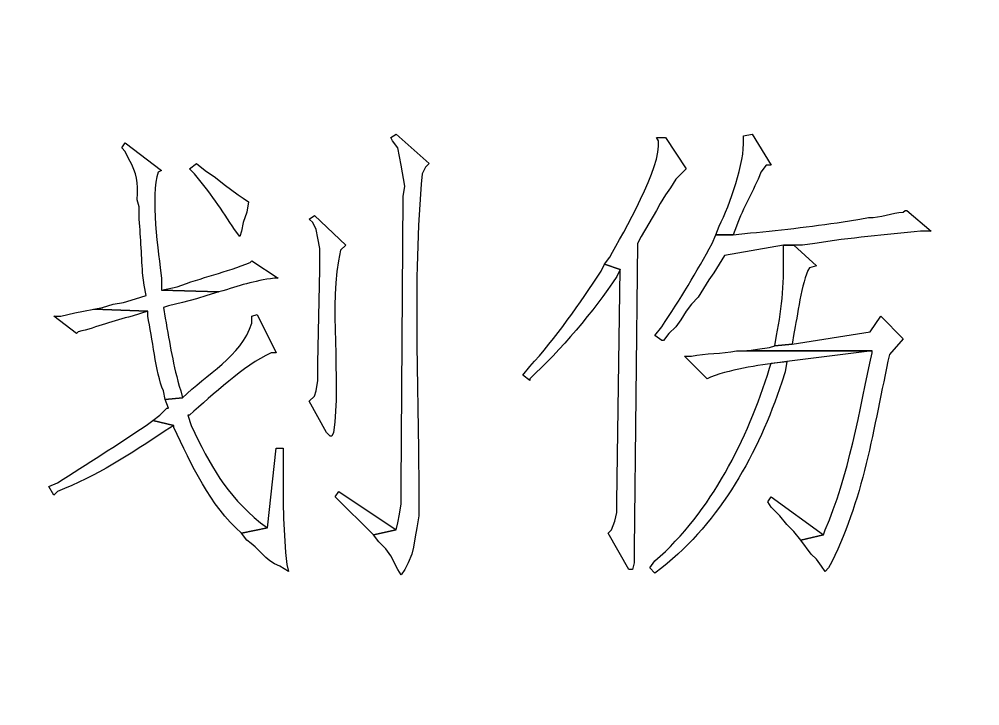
# Model space of a CAD drawing. Header units: centimetres. Extents: x -20.7 to 20.7, y -14.5 to 14.5.
# Drawn here: x -7.52 to -6.35, y -7.94 to -7.102 of the extents above; entities that cross this region are included whole.
import ezdxf

# ---------------------------------------------------------------- set-up
doc = ezdxf.new("R2010")
doc.units = ezdxf.units.CM
doc.header["$MEASUREMENT"] = 0
doc.layers.add('layer 1', color=7, linetype='Continuous')

msp = doc.modelspace()

# ---------------------------------------------------------------- linework, layer by layer
at = {"layer": 'layer 1', "lineweight": 9}
msp.add_open_spline([(19.88612, 13.89874), (19.88612, 13.89874), (-20.11465, 13.89874), (-20.11465, 13.89874), (-20.11465, 13.89874), (-20.11465, 13.89874), (-20.11465, -13.80208), (-20.11465, -13.80208)], degree=3, knots=[0, 0, 0, 0, 0.3333333, 0.3333333, 0.3333333, 0.3333333, 1, 1, 1, 1], dxfattribs=at)
at = {"layer": 'layer 1'}
for points, knots in [([(-7.06117, -7.24253), (-7.06117, -7.24253), (-7.06752, -7.24676), (-7.06752, -7.24676), (-7.06752, -7.24676), (-7.06752, -7.24676), (-7.0654, -7.251), (-7.0654, -7.251), (-7.0654, -7.251), (-7.0654, -7.251), (-7.05905, -7.25946), (-7.05905, -7.25946), (-7.05905, -7.25946), (-7.05905, -7.25946), (-7.05482, -7.28063), (-7.05482, -7.28063), (-7.05482, -7.28063), (-7.05482, -7.28063), (-7.05058, -7.30603), (-7.05058, -7.30603), (-7.05058, -7.30603), (-7.05058, -7.30603), (-7.0527, -7.31873), (-7.0527, -7.31873), (-7.0527, -7.31873), (-7.0527, -7.31873), (-7.05482, -7.67221), (-7.05482, -7.67221), (-7.05482, -7.67221), (-7.05482, -7.67221), (-7.05482, -7.69338), (-7.05482, -7.69338), (-7.05482, -7.69338), (-7.05482, -7.69338), (-7.05693, -7.70608), (-7.05693, -7.70608), (-7.05693, -7.70608), (-7.05693, -7.70608), (-7.05905, -7.71666), (-7.05905, -7.71666), (-7.05905, -7.71666), (-7.05905, -7.71666), (-7.06117, -7.72513), (-7.06117, -7.72513), (-7.06117, -7.72513), (-7.06117, -7.72513), (-7.08868, -7.73148), (-7.08868, -7.73148), (-7.08868, -7.73148), (-7.08868, -7.73148), (-7.08233, -7.73995), (-7.08233, -7.73995), (-7.08233, -7.73995), (-7.08233, -7.73995), (-7.07387, -7.74841), (-7.07387, -7.74841), (-7.07387, -7.74841), (-7.07387, -7.74841), (-7.06752, -7.75688), (-7.06752, -7.75688), (-7.06752, -7.75688), (-7.06752, -7.75688), (-7.05905, -7.77381), (-7.05905, -7.77381), (-7.05905, -7.77381), (-7.05905, -7.77381), (-7.05482, -7.78016), (-7.05482, -7.78016), (-7.05482, -7.78016), (-7.05482, -7.78016), (-7.05058, -7.77381), (-7.05058, -7.77381), (-7.05058, -7.77381), (-7.05058, -7.77381), (-7.04635, -7.76535), (-7.04635, -7.76535), (-7.04635, -7.76535), (-7.04635, -7.76535), (-7.04212, -7.75476), (-7.04212, -7.75476), (-7.04212, -7.75476), (-7.04212, -7.75476), (-7.04, -7.7463), (-7.04, -7.7463), (-7.04, -7.7463), (-7.04, -7.7463), (-7.03788, -7.7336), (-7.03788, -7.7336), (-7.03788, -7.7336), (-7.03788, -7.7336), (-7.03577, -7.72301), (-7.03577, -7.72301), (-7.03577, -7.72301), (-7.03577, -7.72301), (-7.03365, -7.7082), (-7.03365, -7.7082), (-7.03365, -7.7082), (-7.03365, -7.7082), (-7.03365, -7.6955), (-7.03365, -7.6955), (-7.03365, -7.6955), (-7.03291, -7.56433), (-7.04176, -7.42308), (-7.02942, -7.29121), (-7.02942, -7.29121), (-7.02942, -7.29121), (-7.02518, -7.28275), (-7.02518, -7.28275), (-7.02518, -7.28275), (-7.02518, -7.28275), (-7.02095, -7.27851), (-7.02095, -7.27851), (-7.02095, -7.27851), (-7.02095, -7.27851), (-7.06117, -7.24253), (-7.06117, -7.24253)], [0, 0, 0, 0, 0.0333333, 0.0333333, 0.0333333, 0.0333333, 0.0666667, 0.0666667, 0.0666667, 0.0666667, 0.1, 0.1, 0.1, 0.1, 0.1333333, 0.1333333, 0.1333333, 0.1333333, 0.1666667, 0.1666667, 0.1666667, 0.1666667, 0.2, 0.2, 0.2, 0.2, 0.2333333, 0.2333333, 0.2333333, 0.2333333, 0.2666667, 0.2666667, 0.2666667, 0.2666667, 0.3, 0.3, 0.3, 0.3, 0.3333333, 0.3333333, 0.3333333, 0.3333333, 0.3666667, 0.3666667, 0.3666667, 0.3666667, 0.4, 0.4, 0.4, 0.4, 0.4333333, 0.4333333, 0.4333333, 0.4333333, 0.4666667, 0.4666667, 0.4666667, 0.4666667, 0.5, 0.5, 0.5, 0.5, 0.5333333, 0.5333333, 0.5333333, 0.5333333, 0.5666667, 0.5666667, 0.5666667, 0.5666667, 0.6, 0.6, 0.6, 0.6, 0.6333333, 0.6333333, 0.6333333, 0.6333333, 0.6666667, 0.6666667, 0.6666667, 0.6666667, 0.7, 0.7, 0.7, 0.7, 0.7333333, 0.7333333, 0.7333333, 0.7333333, 0.7666667, 0.7666667, 0.7666667, 0.7666667, 0.8, 0.8, 0.8, 0.8, 0.8333333, 0.8333333, 0.8333333, 0.8333333, 0.8666667, 0.8666667, 0.8666667, 0.8666667, 0.9, 0.9, 0.9, 0.9, 0.9333333, 0.9333333, 0.9333333, 0.9333333, 1, 1, 1, 1]), ([(-6.62725, -7.24253), (-6.62725, -7.24253), (-6.63783, -7.24465), (-6.63783, -7.24465), (-6.63783, -7.24465), (-6.63783, -7.24465), (-6.63783, -7.24888), (-6.63783, -7.24888), (-6.63783, -7.24888), (-6.63621, -7.27703), (-6.65434, -7.32924), (-6.66747, -7.35471), (-6.66747, -7.35471), (-6.66747, -7.35471), (-6.6717, -7.3653), (-6.6717, -7.3653), (-6.6717, -7.3653), (-6.6717, -7.3653), (-6.65053, -7.3653), (-6.65053, -7.3653), (-6.65053, -7.3653), (-6.65053, -7.3653), (-6.6463, -7.35471), (-6.6463, -7.35471), (-6.6463, -7.35471), (-6.63829, -7.3322), (-6.62534, -7.31203), (-6.61667, -7.2891), (-6.61667, -7.2891), (-6.61667, -7.2891), (-6.61032, -7.28063), (-6.61032, -7.28063), (-6.61032, -7.28063), (-6.61032, -7.28063), (-6.60397, -7.28063), (-6.60397, -7.28063), (-6.60397, -7.28063), (-6.60397, -7.28063), (-6.62725, -7.24253), (-6.62725, -7.24253)], [0, 0, 0, 0, 0.0909091, 0.0909091, 0.0909091, 0.0909091, 0.1818182, 0.1818182, 0.1818182, 0.1818182, 0.2727273, 0.2727273, 0.2727273, 0.2727273, 0.3636364, 0.3636364, 0.3636364, 0.3636364, 0.4545455, 0.4545455, 0.4545455, 0.4545455, 0.5454545, 0.5454545, 0.5454545, 0.5454545, 0.6363636, 0.6363636, 0.6363636, 0.6363636, 0.7272727, 0.7272727, 0.7272727, 0.7272727, 0.8181818, 0.8181818, 0.8181818, 0.8181818, 1, 1, 1, 1]), ([(-7.39137, -7.25311), (-7.39137, -7.25311), (-7.3956, -7.25946), (-7.3956, -7.25946), (-7.3956, -7.25946), (-7.3956, -7.25946), (-7.39137, -7.2637), (-7.39137, -7.2637), (-7.39137, -7.2637), (-7.39137, -7.2637), (-7.38713, -7.27216), (-7.38713, -7.27216), (-7.38713, -7.27216), (-7.37577, -7.29354), (-7.37613, -7.29876), (-7.37655, -7.32296), (-7.37655, -7.32296), (-7.37655, -7.32296), (-7.37443, -7.33143), (-7.37443, -7.33143), (-7.37443, -7.33143), (-7.37443, -7.33143), (-7.37443, -7.34201), (-7.37443, -7.34201), (-7.37443, -7.34201), (-7.37285, -7.36526), (-7.37126, -7.38854), (-7.3702, -7.41186), (-7.3702, -7.41186), (-7.3702, -7.41186), (-7.36808, -7.42668), (-7.36808, -7.42668), (-7.36808, -7.42668), (-7.36808, -7.42668), (-7.36597, -7.43938), (-7.36597, -7.43938), (-7.36597, -7.43938), (-7.36597, -7.43938), (-7.37867, -7.44361), (-7.37867, -7.44361), (-7.37867, -7.44361), (-7.37867, -7.44361), (-7.39348, -7.44785), (-7.39348, -7.44785), (-7.39348, -7.44785), (-7.39348, -7.44785), (-7.40618, -7.44996), (-7.40618, -7.44996), (-7.40618, -7.44996), (-7.40618, -7.44996), (-7.41888, -7.4542), (-7.41888, -7.4542), (-7.41888, -7.4542), (-7.41888, -7.4542), (-7.42947, -7.45631), (-7.42947, -7.45631), (-7.42947, -7.45631), (-7.42947, -7.45631), (-7.36385, -7.45843), (-7.36385, -7.45843), (-7.36385, -7.45843), (-7.36385, -7.45843), (-7.36385, -7.46478), (-7.36385, -7.46478), (-7.36385, -7.46478), (-7.35799, -7.49124), (-7.3544, -7.53219), (-7.3448, -7.5558), (-7.3448, -7.5558), (-7.3448, -7.5558), (-7.34268, -7.56638), (-7.34268, -7.56638), (-7.34268, -7.56638), (-7.34268, -7.56638), (-7.32152, -7.56426), (-7.32152, -7.56426), (-7.32152, -7.56426), (-7.32152, -7.56426), (-7.32363, -7.5558), (-7.32363, -7.5558), (-7.32363, -7.5558), (-7.33358, -7.52359), (-7.33633, -7.49963), (-7.34268, -7.4669), (-7.34268, -7.4669), (-7.34268, -7.4669), (-7.3448, -7.4542), (-7.3448, -7.4542), (-7.3448, -7.4542), (-7.3448, -7.4542), (-7.33845, -7.45208), (-7.33845, -7.45208), (-7.33845, -7.45208), (-7.33845, -7.45208), (-7.32152, -7.44785), (-7.32152, -7.44785), (-7.32152, -7.44785), (-7.32152, -7.44785), (-7.30458, -7.44361), (-7.30458, -7.44361), (-7.30458, -7.44361), (-7.30458, -7.44361), (-7.29188, -7.43938), (-7.29188, -7.43938), (-7.29188, -7.43938), (-7.29188, -7.43938), (-7.27707, -7.43515), (-7.27707, -7.43515), (-7.27707, -7.43515), (-7.27707, -7.43515), (-7.34692, -7.43303), (-7.34692, -7.43303), (-7.34692, -7.43303), (-7.34692, -7.43303), (-7.34692, -7.41821), (-7.34692, -7.41821), (-7.34692, -7.41821), (-7.35119, -7.38904), (-7.36075, -7.31601), (-7.35115, -7.2891), (-7.35115, -7.2891), (-7.35115, -7.2891), (-7.34692, -7.28698), (-7.34692, -7.28698), (-7.34692, -7.28698), (-7.34692, -7.28698), (-7.39137, -7.25311), (-7.39137, -7.25311)], [0, 0, 0, 0, 0.030303, 0.030303, 0.030303, 0.030303, 0.0606061, 0.0606061, 0.0606061, 0.0606061, 0.0909091, 0.0909091, 0.0909091, 0.0909091, 0.1212121, 0.1212121, 0.1212121, 0.1212121, 0.1515152, 0.1515152, 0.1515152, 0.1515152, 0.1818182, 0.1818182, 0.1818182, 0.1818182, 0.2121212, 0.2121212, 0.2121212, 0.2121212, 0.2424242, 0.2424242, 0.2424242, 0.2424242, 0.2727273, 0.2727273, 0.2727273, 0.2727273, 0.3030303, 0.3030303, 0.3030303, 0.3030303, 0.3333333, 0.3333333, 0.3333333, 0.3333333, 0.3636364, 0.3636364, 0.3636364, 0.3636364, 0.3939394, 0.3939394, 0.3939394, 0.3939394, 0.4242424, 0.4242424, 0.4242424, 0.4242424, 0.4545455, 0.4545455, 0.4545455, 0.4545455, 0.4848485, 0.4848485, 0.4848485, 0.4848485, 0.5151515, 0.5151515, 0.5151515, 0.5151515, 0.5454545, 0.5454545, 0.5454545, 0.5454545, 0.5757576, 0.5757576, 0.5757576, 0.5757576, 0.6060606, 0.6060606, 0.6060606, 0.6060606, 0.6363636, 0.6363636, 0.6363636, 0.6363636, 0.6666667, 0.6666667, 0.6666667, 0.6666667, 0.6969697, 0.6969697, 0.6969697, 0.6969697, 0.7272727, 0.7272727, 0.7272727, 0.7272727, 0.7575758, 0.7575758, 0.7575758, 0.7575758, 0.7878788, 0.7878788, 0.7878788, 0.7878788, 0.8181818, 0.8181818, 0.8181818, 0.8181818, 0.8484848, 0.8484848, 0.8484848, 0.8484848, 0.8787879, 0.8787879, 0.8787879, 0.8787879, 0.9090909, 0.9090909, 0.9090909, 0.9090909, 0.9393939, 0.9393939, 0.9393939, 0.9393939, 1, 1, 1, 1]), ([(-6.73308, -7.24676), (-6.73308, -7.24676), (-6.74367, -7.24676), (-6.74367, -7.24676), (-6.74367, -7.24676), (-6.74367, -7.24676), (-6.74155, -7.251), (-6.74155, -7.251), (-6.74155, -7.251), (-6.73718, -7.28204), (-6.78402, -7.36237), (-6.80082, -7.39281), (-6.80082, -7.39281), (-6.80082, -7.39281), (-6.80717, -7.40128), (-6.80717, -7.40128), (-6.80717, -7.40128), (-6.80717, -7.40128), (-6.78812, -7.40763), (-6.78812, -7.40763), (-6.78812, -7.40763), (-6.78812, -7.40763), (-6.79235, -7.69126), (-6.79235, -7.69126), (-6.79235, -7.69126), (-6.79235, -7.69126), (-6.79235, -7.70396), (-6.79235, -7.70396), (-6.79235, -7.70396), (-6.79235, -7.70396), (-6.79447, -7.71455), (-6.79447, -7.71455), (-6.79447, -7.71455), (-6.79447, -7.71455), (-6.7987, -7.72513), (-6.7987, -7.72513), (-6.7987, -7.72513), (-6.7987, -7.72513), (-6.80293, -7.72936), (-6.80293, -7.72936), (-6.80293, -7.72936), (-6.80293, -7.72936), (-6.77753, -7.77381), (-6.77753, -7.77381), (-6.77753, -7.77381), (-6.77753, -7.77381), (-6.7733, -7.77381), (-6.7733, -7.77381), (-6.7733, -7.77381), (-6.7733, -7.77381), (-6.77118, -7.76535), (-6.77118, -7.76535), (-6.77118, -7.76535), (-6.77118, -7.76535), (-6.77118, -7.74841), (-6.77118, -7.74841), (-6.77118, -7.74841), (-6.77118, -7.74841), (-6.76695, -7.37588), (-6.76695, -7.37588), (-6.76695, -7.37588), (-6.76695, -7.37588), (-6.76272, -7.36741), (-6.76272, -7.36741), (-6.76272, -7.36741), (-6.76272, -7.36741), (-6.74367, -7.33566), (-6.74367, -7.33566), (-6.74367, -7.33566), (-6.74367, -7.33566), (-6.73943, -7.3272), (-6.73943, -7.3272), (-6.73943, -7.3272), (-6.73943, -7.3272), (-6.73308, -7.31661), (-6.73308, -7.31661), (-6.73308, -7.31661), (-6.73308, -7.31661), (-6.72673, -7.30815), (-6.72673, -7.30815), (-6.72673, -7.30815), (-6.72673, -7.30815), (-6.72038, -7.29756), (-6.72038, -7.29756), (-6.72038, -7.29756), (-6.72038, -7.29756), (-6.70768, -7.28486), (-6.70768, -7.28486), (-6.70768, -7.28486), (-6.70768, -7.28486), (-6.73308, -7.24676), (-6.73308, -7.24676)], [0, 0, 0, 0, 0.0416667, 0.0416667, 0.0416667, 0.0416667, 0.0833333, 0.0833333, 0.0833333, 0.0833333, 0.125, 0.125, 0.125, 0.125, 0.1666667, 0.1666667, 0.1666667, 0.1666667, 0.2083333, 0.2083333, 0.2083333, 0.2083333, 0.25, 0.25, 0.25, 0.25, 0.2916667, 0.2916667, 0.2916667, 0.2916667, 0.3333333, 0.3333333, 0.3333333, 0.3333333, 0.375, 0.375, 0.375, 0.375, 0.4166667, 0.4166667, 0.4166667, 0.4166667, 0.4583333, 0.4583333, 0.4583333, 0.4583333, 0.5, 0.5, 0.5, 0.5, 0.5416667, 0.5416667, 0.5416667, 0.5416667, 0.5833333, 0.5833333, 0.5833333, 0.5833333, 0.625, 0.625, 0.625, 0.625, 0.6666667, 0.6666667, 0.6666667, 0.6666667, 0.7083333, 0.7083333, 0.7083333, 0.7083333, 0.75, 0.75, 0.75, 0.75, 0.7916667, 0.7916667, 0.7916667, 0.7916667, 0.8333333, 0.8333333, 0.8333333, 0.8333333, 0.875, 0.875, 0.875, 0.875, 0.9166667, 0.9166667, 0.9166667, 0.9166667, 1, 1, 1, 1]), ([(-7.30458, -7.27851), (-7.30458, -7.27851), (-7.31305, -7.28486), (-7.31305, -7.28486), (-7.31305, -7.28486), (-7.31305, -7.28486), (-7.3067, -7.29121), (-7.3067, -7.29121), (-7.3067, -7.29121), (-7.28913, -7.31196), (-7.2729, -7.33609), (-7.25802, -7.35895), (-7.25802, -7.35895), (-7.25802, -7.35895), (-7.25167, -7.36741), (-7.25167, -7.36741), (-7.25167, -7.36741), (-7.25167, -7.36741), (-7.24955, -7.36106), (-7.24955, -7.36106), (-7.24955, -7.36106), (-7.24955, -7.36106), (-7.24743, -7.35048), (-7.24743, -7.35048), (-7.24743, -7.35048), (-7.24743, -7.35048), (-7.2432, -7.33778), (-7.2432, -7.33778), (-7.2432, -7.33778), (-7.2432, -7.33778), (-7.24108, -7.32508), (-7.24108, -7.32508), (-7.24108, -7.32508), (-7.24108, -7.32508), (-7.24743, -7.32085), (-7.24743, -7.32085), (-7.24743, -7.32085), (-7.24743, -7.32085), (-7.25378, -7.31661), (-7.25378, -7.31661), (-7.25378, -7.31661), (-7.25378, -7.31661), (-7.27072, -7.30391), (-7.27072, -7.30391), (-7.27072, -7.30391), (-7.27072, -7.30391), (-7.2813, -7.29545), (-7.2813, -7.29545), (-7.2813, -7.29545), (-7.2813, -7.29545), (-7.294, -7.28698), (-7.294, -7.28698), (-7.294, -7.28698), (-7.294, -7.28698), (-7.30458, -7.27851), (-7.30458, -7.27851)], [0, 0, 0, 0, 0.0666667, 0.0666667, 0.0666667, 0.0666667, 0.1333333, 0.1333333, 0.1333333, 0.1333333, 0.2, 0.2, 0.2, 0.2, 0.2666667, 0.2666667, 0.2666667, 0.2666667, 0.3333333, 0.3333333, 0.3333333, 0.3333333, 0.4, 0.4, 0.4, 0.4, 0.4666667, 0.4666667, 0.4666667, 0.4666667, 0.5333333, 0.5333333, 0.5333333, 0.5333333, 0.6, 0.6, 0.6, 0.6, 0.6666667, 0.6666667, 0.6666667, 0.6666667, 0.7333333, 0.7333333, 0.7333333, 0.7333333, 0.8, 0.8, 0.8, 0.8, 0.8666667, 0.8666667, 0.8666667, 0.8666667, 1, 1, 1, 1]), ([(-6.43887, -7.33566), (-6.43887, -7.33566), (-6.44098, -7.33566), (-6.44098, -7.33566), (-6.44098, -7.33566), (-6.44098, -7.33566), (-6.4431, -7.33778), (-6.4431, -7.33778), (-6.4431, -7.33778), (-6.45714, -7.33852), (-6.47086, -7.34515), (-6.48543, -7.34413), (-6.48543, -7.34413), (-6.48543, -7.34413), (-6.49602, -7.34625), (-6.49602, -7.34625), (-6.49602, -7.34625), (-6.49602, -7.34625), (-6.50872, -7.34836), (-6.50872, -7.34836), (-6.50872, -7.34836), (-6.54886, -7.35478), (-6.5889, -7.35916), (-6.62937, -7.36318), (-6.62937, -7.36318), (-6.62937, -7.36318), (-6.65053, -7.3653), (-6.65053, -7.3653), (-6.65053, -7.3653), (-6.65053, -7.3653), (-6.6717, -7.3653), (-6.6717, -7.3653), (-6.6717, -7.3653), (-6.6717, -7.3653), (-6.67593, -7.37588), (-6.67593, -7.37588), (-6.67593, -7.37588), (-6.69491, -7.41042), (-6.7152, -7.44456), (-6.73732, -7.47748), (-6.73732, -7.47748), (-6.73732, -7.47748), (-6.74578, -7.48806), (-6.74578, -7.48806), (-6.74578, -7.48806), (-6.74578, -7.48806), (-6.73732, -7.49441), (-6.73732, -7.49441), (-6.73732, -7.49441), (-6.73732, -7.49441), (-6.7352, -7.49441), (-6.7352, -7.49441), (-6.7352, -7.49441), (-6.7352, -7.49441), (-6.72885, -7.48595), (-6.72885, -7.48595), (-6.72885, -7.48595), (-6.72885, -7.48595), (-6.72038, -7.47748), (-6.72038, -7.47748), (-6.72038, -7.47748), (-6.72038, -7.47748), (-6.71403, -7.46901), (-6.71403, -7.46901), (-6.71403, -7.46901), (-6.71403, -7.46901), (-6.70768, -7.45843), (-6.70768, -7.45843), (-6.70768, -7.45843), (-6.70768, -7.45843), (-6.70133, -7.44996), (-6.70133, -7.44996), (-6.70133, -7.44996), (-6.70133, -7.44996), (-6.69287, -7.4415), (-6.69287, -7.4415), (-6.69287, -7.4415), (-6.69287, -7.4415), (-6.68017, -7.42033), (-6.68017, -7.42033), (-6.68017, -7.42033), (-6.68017, -7.42033), (-6.67382, -7.41186), (-6.67382, -7.41186), (-6.67382, -7.41186), (-6.67382, -7.41186), (-6.66112, -7.3907), (-6.66112, -7.3907), (-6.66112, -7.3907), (-6.66112, -7.3907), (-6.58915, -7.378), (-6.58915, -7.378), (-6.58915, -7.378), (-6.58915, -7.378), (-6.56587, -7.378), (-6.56587, -7.378), (-6.56587, -7.378), (-6.56587, -7.378), (-6.55105, -7.37588), (-6.55105, -7.37588), (-6.55105, -7.37588), (-6.50798, -7.36911), (-6.46483, -7.36558), (-6.42193, -7.36106), (-6.42193, -7.36106), (-6.42193, -7.36106), (-6.40923, -7.36106), (-6.40923, -7.36106), (-6.40923, -7.36106), (-6.40923, -7.36106), (-6.43887, -7.33566), (-6.43887, -7.33566)], [0, 0, 0, 0, 0.0344828, 0.0344828, 0.0344828, 0.0344828, 0.0689655, 0.0689655, 0.0689655, 0.0689655, 0.1034483, 0.1034483, 0.1034483, 0.1034483, 0.137931, 0.137931, 0.137931, 0.137931, 0.1724138, 0.1724138, 0.1724138, 0.1724138, 0.2068966, 0.2068966, 0.2068966, 0.2068966, 0.2413793, 0.2413793, 0.2413793, 0.2413793, 0.2758621, 0.2758621, 0.2758621, 0.2758621, 0.3103448, 0.3103448, 0.3103448, 0.3103448, 0.3448276, 0.3448276, 0.3448276, 0.3448276, 0.3793103, 0.3793103, 0.3793103, 0.3793103, 0.4137931, 0.4137931, 0.4137931, 0.4137931, 0.4482759, 0.4482759, 0.4482759, 0.4482759, 0.4827586, 0.4827586, 0.4827586, 0.4827586, 0.5172414, 0.5172414, 0.5172414, 0.5172414, 0.5517241, 0.5517241, 0.5517241, 0.5517241, 0.5862069, 0.5862069, 0.5862069, 0.5862069, 0.6206897, 0.6206897, 0.6206897, 0.6206897, 0.6551724, 0.6551724, 0.6551724, 0.6551724, 0.6896552, 0.6896552, 0.6896552, 0.6896552, 0.7241379, 0.7241379, 0.7241379, 0.7241379, 0.7586207, 0.7586207, 0.7586207, 0.7586207, 0.7931034, 0.7931034, 0.7931034, 0.7931034, 0.8275862, 0.8275862, 0.8275862, 0.8275862, 0.862069, 0.862069, 0.862069, 0.862069, 0.8965517, 0.8965517, 0.8965517, 0.8965517, 0.9310345, 0.9310345, 0.9310345, 0.9310345, 1, 1, 1, 1]), ([(-7.16065, -7.34201), (-7.16065, -7.34201), (-7.167, -7.34625), (-7.167, -7.34625), (-7.167, -7.34625), (-7.167, -7.34625), (-7.16277, -7.35048), (-7.16277, -7.35048), (-7.16277, -7.35048), (-7.16277, -7.35048), (-7.15853, -7.35895), (-7.15853, -7.35895), (-7.15853, -7.35895), (-7.15853, -7.35895), (-7.15642, -7.36953), (-7.15642, -7.36953), (-7.15642, -7.36953), (-7.15642, -7.36953), (-7.1543, -7.38223), (-7.1543, -7.38223), (-7.1543, -7.38223), (-7.1543, -7.38223), (-7.1543, -7.40763), (-7.1543, -7.40763), (-7.1543, -7.40763), (-7.1543, -7.40763), (-7.15642, -7.52193), (-7.15642, -7.52193), (-7.15642, -7.52193), (-7.15642, -7.52193), (-7.15642, -7.5431), (-7.15642, -7.5431), (-7.15642, -7.5431), (-7.15642, -7.5431), (-7.15853, -7.5558), (-7.15853, -7.5558), (-7.15853, -7.5558), (-7.15853, -7.5558), (-7.16065, -7.56215), (-7.16065, -7.56215), (-7.16065, -7.56215), (-7.16065, -7.56215), (-7.167, -7.5685), (-7.167, -7.5685), (-7.167, -7.5685), (-7.167, -7.5685), (-7.14583, -7.6066), (-7.14583, -7.6066), (-7.14583, -7.6066), (-7.14583, -7.6066), (-7.1416, -7.61083), (-7.1416, -7.61083), (-7.1416, -7.61083), (-7.1416, -7.61083), (-7.13948, -7.61083), (-7.13948, -7.61083), (-7.13948, -7.61083), (-7.13948, -7.61083), (-7.13737, -7.6066), (-7.13737, -7.6066), (-7.13737, -7.6066), (-7.12767, -7.53999), (-7.14418, -7.45116), (-7.1289, -7.38435), (-7.1289, -7.38435), (-7.1289, -7.38435), (-7.12255, -7.378), (-7.12255, -7.378), (-7.12255, -7.378), (-7.12255, -7.378), (-7.16065, -7.34201), (-7.16065, -7.34201)], [0, 0, 0, 0, 0.0526316, 0.0526316, 0.0526316, 0.0526316, 0.1052632, 0.1052632, 0.1052632, 0.1052632, 0.1578947, 0.1578947, 0.1578947, 0.1578947, 0.2105263, 0.2105263, 0.2105263, 0.2105263, 0.2631579, 0.2631579, 0.2631579, 0.2631579, 0.3157895, 0.3157895, 0.3157895, 0.3157895, 0.3684211, 0.3684211, 0.3684211, 0.3684211, 0.4210526, 0.4210526, 0.4210526, 0.4210526, 0.4736842, 0.4736842, 0.4736842, 0.4736842, 0.5263158, 0.5263158, 0.5263158, 0.5263158, 0.5789474, 0.5789474, 0.5789474, 0.5789474, 0.6315789, 0.6315789, 0.6315789, 0.6315789, 0.6842105, 0.6842105, 0.6842105, 0.6842105, 0.7368421, 0.7368421, 0.7368421, 0.7368421, 0.7894737, 0.7894737, 0.7894737, 0.7894737, 0.8421053, 0.8421053, 0.8421053, 0.8421053, 0.8947368, 0.8947368, 0.8947368, 0.8947368, 1, 1, 1, 1]), ([(-6.57645, -7.37799), (-6.57645, -7.37799), (-6.58915, -7.37799), (-6.58915, -7.37799), (-6.58915, -7.37799), (-6.58915, -7.37799), (-6.58915, -7.38434), (-6.58915, -7.38434), (-6.58915, -7.38434), (-6.58806, -7.41934), (-6.59056, -7.45377), (-6.59762, -7.48806), (-6.59762, -7.48806), (-6.59762, -7.48806), (-6.59973, -7.50076), (-6.59973, -7.50076), (-6.59973, -7.50076), (-6.59973, -7.50076), (-6.57857, -7.49864), (-6.57857, -7.49864), (-6.57857, -7.49864), (-6.57857, -7.49864), (-6.57645, -7.48594), (-6.57645, -7.48594), (-6.57645, -7.48594), (-6.5719, -7.46503), (-6.56752, -7.4234), (-6.5574, -7.40551), (-6.5574, -7.40551), (-6.5574, -7.40551), (-6.54893, -7.40339), (-6.54893, -7.40339), (-6.54893, -7.40339), (-6.54893, -7.40339), (-6.57645, -7.37799), (-6.57645, -7.37799)], [0, 0, 0, 0, 0.1, 0.1, 0.1, 0.1, 0.2, 0.2, 0.2, 0.2, 0.3, 0.3, 0.3, 0.3, 0.4, 0.4, 0.4, 0.4, 0.5, 0.5, 0.5, 0.5, 0.6, 0.6, 0.6, 0.6, 0.7, 0.7, 0.7, 0.7, 0.8, 0.8, 0.8, 0.8, 1, 1, 1, 1]), ([(-7.23685, -7.39705), (-7.23685, -7.39705), (-7.23897, -7.39916), (-7.23897, -7.39916), (-7.23897, -7.39916), (-7.26796, -7.41084), (-7.29852, -7.41765), (-7.32787, -7.4288), (-7.32787, -7.4288), (-7.32787, -7.4288), (-7.34692, -7.43303), (-7.34692, -7.43303), (-7.34692, -7.43303), (-7.34692, -7.43303), (-7.27707, -7.43515), (-7.27707, -7.43515), (-7.27707, -7.43515), (-7.25156, -7.42735), (-7.23558, -7.42195), (-7.20933, -7.41821), (-7.20933, -7.41821), (-7.20933, -7.41821), (-7.2051, -7.41821), (-7.2051, -7.41821), (-7.2051, -7.41821), (-7.2051, -7.41821), (-7.23685, -7.39705), (-7.23685, -7.39705)], [0, 0, 0, 0, 0.125, 0.125, 0.125, 0.125, 0.25, 0.25, 0.25, 0.25, 0.375, 0.375, 0.375, 0.375, 0.5, 0.5, 0.5, 0.5, 0.625, 0.625, 0.625, 0.625, 0.75, 0.75, 0.75, 0.75, 1, 1, 1, 1]), ([(-6.80717, -7.40128), (-6.80717, -7.40128), (-6.8114, -7.40975), (-6.8114, -7.40975), (-6.8114, -7.40975), (-6.83659, -7.44876), (-6.86724, -7.4917), (-6.89818, -7.52616), (-6.89818, -7.52616), (-6.89818, -7.52616), (-6.90665, -7.53675), (-6.90665, -7.53675), (-6.90665, -7.53675), (-6.90665, -7.53675), (-6.89818, -7.5431), (-6.89818, -7.5431), (-6.89818, -7.5431), (-6.89818, -7.5431), (-6.89818, -7.54098), (-6.89818, -7.54098), (-6.89818, -7.54098), (-6.86118, -7.50648), (-6.81983, -7.45871), (-6.79235, -7.4161), (-6.79235, -7.4161), (-6.79235, -7.4161), (-6.78812, -7.40763), (-6.78812, -7.40763), (-6.78812, -7.40763), (-6.78812, -7.40763), (-6.80717, -7.40128), (-6.80717, -7.40128)], [0, 0, 0, 0, 0.1111111, 0.1111111, 0.1111111, 0.1111111, 0.2222222, 0.2222222, 0.2222222, 0.2222222, 0.3333333, 0.3333333, 0.3333333, 0.3333333, 0.4444444, 0.4444444, 0.4444444, 0.4444444, 0.5555556, 0.5555556, 0.5555556, 0.5555556, 0.6666667, 0.6666667, 0.6666667, 0.6666667, 0.7777778, 0.7777778, 0.7777778, 0.7777778, 1, 1, 1, 1]), ([(-7.42947, -7.45631), (-7.42947, -7.45631), (-7.44217, -7.45843), (-7.44217, -7.45843), (-7.44217, -7.45843), (-7.44217, -7.45843), (-7.45275, -7.46055), (-7.45275, -7.46055), (-7.45275, -7.46055), (-7.45275, -7.46055), (-7.46968, -7.46478), (-7.46968, -7.46478), (-7.46968, -7.46478), (-7.46968, -7.46478), (-7.47815, -7.46478), (-7.47815, -7.46478), (-7.47815, -7.46478), (-7.47815, -7.46478), (-7.45063, -7.48595), (-7.45063, -7.48595), (-7.45063, -7.48595), (-7.45063, -7.48595), (-7.44852, -7.48383), (-7.44852, -7.48383), (-7.44852, -7.48383), (-7.42537, -7.47797), (-7.40548, -7.47), (-7.3829, -7.46478), (-7.3829, -7.46478), (-7.3829, -7.46478), (-7.36385, -7.45843), (-7.36385, -7.45843), (-7.36385, -7.45843), (-7.36385, -7.45843), (-7.42947, -7.45631), (-7.42947, -7.45631)], [0, 0, 0, 0, 0.1, 0.1, 0.1, 0.1, 0.2, 0.2, 0.2, 0.2, 0.3, 0.3, 0.3, 0.3, 0.4, 0.4, 0.4, 0.4, 0.5, 0.5, 0.5, 0.5, 0.6, 0.6, 0.6, 0.6, 0.7, 0.7, 0.7, 0.7, 0.8, 0.8, 0.8, 0.8, 1, 1, 1, 1]), ([(-7.2305, -7.46266), (-7.2305, -7.46266), (-7.23685, -7.46478), (-7.23685, -7.46478), (-7.23685, -7.46478), (-7.23685, -7.46478), (-7.23685, -7.47325), (-7.23685, -7.47325), (-7.23685, -7.47325), (-7.25026, -7.5142), (-7.29255, -7.53537), (-7.32152, -7.56426), (-7.32152, -7.56426), (-7.32152, -7.56426), (-7.34268, -7.56638), (-7.34268, -7.56638), (-7.34268, -7.56638), (-7.34268, -7.56638), (-7.33845, -7.57696), (-7.33845, -7.57696), (-7.33845, -7.57696), (-7.33845, -7.57696), (-7.34057, -7.57696), (-7.34057, -7.57696), (-7.34057, -7.57696), (-7.34057, -7.57696), (-7.34903, -7.58543), (-7.34903, -7.58543), (-7.34903, -7.58543), (-7.34903, -7.58543), (-7.3575, -7.59178), (-7.3575, -7.59178), (-7.3575, -7.59178), (-7.3575, -7.59178), (-7.3321, -7.59813), (-7.3321, -7.59813), (-7.3321, -7.59813), (-7.3321, -7.59813), (-7.3321, -7.60025), (-7.3321, -7.60025), (-7.3321, -7.60025), (-7.31058, -7.646), (-7.28828, -7.69525), (-7.24955, -7.72936), (-7.24955, -7.72936), (-7.24955, -7.72936), (-7.2178, -7.72301), (-7.2178, -7.72301), (-7.2178, -7.72301), (-7.2178, -7.72301), (-7.22627, -7.71666), (-7.22627, -7.71666), (-7.22627, -7.71666), (-7.26945, -7.68114), (-7.28723, -7.64766), (-7.31093, -7.59813), (-7.31093, -7.59813), (-7.31093, -7.59813), (-7.31517, -7.58543), (-7.31517, -7.58543), (-7.31517, -7.58543), (-7.31517, -7.58543), (-7.31305, -7.58543), (-7.31305, -7.58543), (-7.31305, -7.58543), (-7.28416, -7.56045), (-7.24736, -7.52539), (-7.21357, -7.50923), (-7.21357, -7.50923), (-7.21357, -7.50923), (-7.20722, -7.50923), (-7.20722, -7.50923), (-7.20722, -7.50923), (-7.20722, -7.50923), (-7.2305, -7.46266), (-7.2305, -7.46266)], [0, 0, 0, 0, 0.05, 0.05, 0.05, 0.05, 0.1, 0.1, 0.1, 0.1, 0.15, 0.15, 0.15, 0.15, 0.2, 0.2, 0.2, 0.2, 0.25, 0.25, 0.25, 0.25, 0.3, 0.3, 0.3, 0.3, 0.35, 0.35, 0.35, 0.35, 0.4, 0.4, 0.4, 0.4, 0.45, 0.45, 0.45, 0.45, 0.5, 0.5, 0.5, 0.5, 0.55, 0.55, 0.55, 0.55, 0.6, 0.6, 0.6, 0.6, 0.65, 0.65, 0.65, 0.65, 0.7, 0.7, 0.7, 0.7, 0.75, 0.75, 0.75, 0.75, 0.8, 0.8, 0.8, 0.8, 0.85, 0.85, 0.85, 0.85, 0.9, 0.9, 0.9, 0.9, 1, 1, 1, 1]), ([(-6.47062, -7.46478), (-6.47062, -7.46478), (-6.48332, -7.48383), (-6.48332, -7.48383), (-6.48332, -7.48383), (-6.48332, -7.48383), (-6.57857, -7.49864), (-6.57857, -7.49864), (-6.57857, -7.49864), (-6.57857, -7.49864), (-6.59973, -7.50076), (-6.59973, -7.50076), (-6.59973, -7.50076), (-6.59973, -7.50076), (-6.60608, -7.50288), (-6.60608, -7.50288), (-6.60608, -7.50288), (-6.60608, -7.50288), (-6.6209, -7.50499), (-6.6209, -7.50499), (-6.6209, -7.50499), (-6.6209, -7.50499), (-6.6336, -7.50711), (-6.6336, -7.50711), (-6.6336, -7.50711), (-6.6336, -7.50711), (-6.4812, -7.50711), (-6.4812, -7.50711), (-6.4812, -7.50711), (-6.4812, -7.50711), (-6.4812, -7.50923), (-6.4812, -7.50923), (-6.4812, -7.50923), (-6.49577, -7.57721), (-6.51002, -7.66198), (-6.53835, -7.72513), (-6.53835, -7.72513), (-6.53835, -7.72513), (-6.54047, -7.73148), (-6.54047, -7.73148), (-6.54047, -7.73148), (-6.54047, -7.73148), (-6.56798, -7.73783), (-6.56798, -7.73783), (-6.56798, -7.73783), (-6.56798, -7.73783), (-6.55528, -7.75476), (-6.55528, -7.75476), (-6.55528, -7.75476), (-6.55528, -7.75476), (-6.54893, -7.76111), (-6.54893, -7.76111), (-6.54893, -7.76111), (-6.54893, -7.76111), (-6.54258, -7.76958), (-6.54258, -7.76958), (-6.54258, -7.76958), (-6.54258, -7.76958), (-6.53835, -7.77593), (-6.53835, -7.77593), (-6.53835, -7.77593), (-6.53835, -7.77593), (-6.53412, -7.77169), (-6.53412, -7.77169), (-6.53412, -7.77169), (-6.49157, -7.69144), (-6.47933, -7.59957), (-6.46003, -7.51134), (-6.46003, -7.51134), (-6.46003, -7.51134), (-6.4431, -7.49229), (-6.4431, -7.49229), (-6.4431, -7.49229), (-6.4431, -7.49229), (-6.47062, -7.46478), (-6.47062, -7.46478)], [0, 0, 0, 0, 0.05, 0.05, 0.05, 0.05, 0.1, 0.1, 0.1, 0.1, 0.15, 0.15, 0.15, 0.15, 0.2, 0.2, 0.2, 0.2, 0.25, 0.25, 0.25, 0.25, 0.3, 0.3, 0.3, 0.3, 0.35, 0.35, 0.35, 0.35, 0.4, 0.4, 0.4, 0.4, 0.45, 0.45, 0.45, 0.45, 0.5, 0.5, 0.5, 0.5, 0.55, 0.55, 0.55, 0.55, 0.6, 0.6, 0.6, 0.6, 0.65, 0.65, 0.65, 0.65, 0.7, 0.7, 0.7, 0.7, 0.75, 0.75, 0.75, 0.75, 0.8, 0.8, 0.8, 0.8, 0.85, 0.85, 0.85, 0.85, 0.9, 0.9, 0.9, 0.9, 1, 1, 1, 1]), ([(-6.6336, -7.50711), (-6.6336, -7.50711), (-6.6463, -7.50711), (-6.6463, -7.50711), (-6.6463, -7.50711), (-6.66454, -7.51064), (-6.6832, -7.50965), (-6.70133, -7.51346), (-6.70133, -7.51346), (-6.70133, -7.51346), (-6.7098, -7.51346), (-6.7098, -7.51346), (-6.7098, -7.51346), (-6.7098, -7.51346), (-6.68228, -7.54098), (-6.68228, -7.54098), (-6.68228, -7.54098), (-6.68228, -7.54098), (-6.67805, -7.53886), (-6.67805, -7.53886), (-6.67805, -7.53886), (-6.64813, -7.52807), (-6.61631, -7.5244), (-6.58492, -7.51981), (-6.58492, -7.51981), (-6.58492, -7.51981), (-6.4812, -7.50711), (-6.4812, -7.50711), (-6.4812, -7.50711), (-6.4812, -7.50711), (-6.6336, -7.50711), (-6.6336, -7.50711)], [0, 0, 0, 0, 0.1111111, 0.1111111, 0.1111111, 0.1111111, 0.2222222, 0.2222222, 0.2222222, 0.2222222, 0.3333333, 0.3333333, 0.3333333, 0.3333333, 0.4444444, 0.4444444, 0.4444444, 0.4444444, 0.5555556, 0.5555556, 0.5555556, 0.5555556, 0.6666667, 0.6666667, 0.6666667, 0.6666667, 0.7777778, 0.7777778, 0.7777778, 0.7777778, 1, 1, 1, 1]), ([(-6.58492, -7.51981), (-6.58492, -7.51981), (-6.60397, -7.52193), (-6.60397, -7.52193), (-6.60397, -7.52193), (-6.60397, -7.52193), (-6.60608, -7.52828), (-6.60608, -7.52828), (-6.60608, -7.52828), (-6.63353, -7.61566), (-6.67622, -7.7023), (-6.74578, -7.76323), (-6.74578, -7.76323), (-6.74578, -7.76323), (-6.75213, -7.7717), (-6.75213, -7.7717), (-6.75213, -7.7717), (-6.75213, -7.7717), (-6.74578, -7.77805), (-6.74578, -7.77805), (-6.74578, -7.77805), (-6.74578, -7.77805), (-6.73732, -7.7717), (-6.73732, -7.7717), (-6.73732, -7.7717), (-6.66553, -7.71451), (-6.61977, -7.6314), (-6.59127, -7.54521), (-6.59127, -7.54521), (-6.59127, -7.54521), (-6.58703, -7.53251), (-6.58703, -7.53251), (-6.58703, -7.53251), (-6.58703, -7.53251), (-6.58492, -7.51981), (-6.58492, -7.51981)], [0, 0, 0, 0, 0.1, 0.1, 0.1, 0.1, 0.2, 0.2, 0.2, 0.2, 0.3, 0.3, 0.3, 0.3, 0.4, 0.4, 0.4, 0.4, 0.5, 0.5, 0.5, 0.5, 0.6, 0.6, 0.6, 0.6, 0.7, 0.7, 0.7, 0.7, 0.8, 0.8, 0.8, 0.8, 1, 1, 1, 1]), ([(-7.3575, -7.59178), (-7.3575, -7.59178), (-7.36597, -7.59813), (-7.36597, -7.59813), (-7.36597, -7.59813), (-7.40206, -7.62236), (-7.43754, -7.64455), (-7.47392, -7.66798), (-7.47392, -7.66798), (-7.47392, -7.66798), (-7.4845, -7.67221), (-7.4845, -7.67221), (-7.4845, -7.67221), (-7.4845, -7.67221), (-7.47815, -7.68279), (-7.47815, -7.68279), (-7.47815, -7.68279), (-7.47815, -7.68279), (-7.47392, -7.67856), (-7.47392, -7.67856), (-7.47392, -7.67856), (-7.42703, -7.66015), (-7.38431, -7.63259), (-7.34268, -7.60448), (-7.34268, -7.60448), (-7.34268, -7.60448), (-7.3321, -7.59813), (-7.3321, -7.59813), (-7.3321, -7.59813), (-7.3321, -7.59813), (-7.3575, -7.59178), (-7.3575, -7.59178)], [0, 0, 0, 0, 0.1111111, 0.1111111, 0.1111111, 0.1111111, 0.2222222, 0.2222222, 0.2222222, 0.2222222, 0.3333333, 0.3333333, 0.3333333, 0.3333333, 0.4444444, 0.4444444, 0.4444444, 0.4444444, 0.5555556, 0.5555556, 0.5555556, 0.5555556, 0.6666667, 0.6666667, 0.6666667, 0.6666667, 0.7777778, 0.7777778, 0.7777778, 0.7777778, 1, 1, 1, 1]), ([(-7.19875, -7.62565), (-7.19875, -7.62565), (-7.20722, -7.62565), (-7.20722, -7.62565), (-7.20722, -7.62565), (-7.20722, -7.62565), (-7.2178, -7.72301), (-7.2178, -7.72301), (-7.2178, -7.72301), (-7.2178, -7.72301), (-7.24955, -7.72936), (-7.24955, -7.72936), (-7.24955, -7.72936), (-7.24955, -7.72936), (-7.2432, -7.73783), (-7.2432, -7.73783), (-7.2432, -7.73783), (-7.22718, -7.74778), (-7.2221, -7.76231), (-7.20298, -7.76958), (-7.20298, -7.76958), (-7.20298, -7.76958), (-7.1924, -7.77593), (-7.1924, -7.77593), (-7.1924, -7.77593), (-7.1924, -7.77593), (-7.19452, -7.76746), (-7.19452, -7.76746), (-7.19452, -7.76746), (-7.19843, -7.72827), (-7.19949, -7.69514), (-7.19875, -7.65528), (-7.19875, -7.65528), (-7.19875, -7.65528), (-7.19875, -7.64046), (-7.19875, -7.64046), (-7.19875, -7.64046), (-7.19875, -7.64046), (-7.19875, -7.62565), (-7.19875, -7.62565)], [0, 0, 0, 0, 0.0909091, 0.0909091, 0.0909091, 0.0909091, 0.1818182, 0.1818182, 0.1818182, 0.1818182, 0.2727273, 0.2727273, 0.2727273, 0.2727273, 0.3636364, 0.3636364, 0.3636364, 0.3636364, 0.4545455, 0.4545455, 0.4545455, 0.4545455, 0.5454545, 0.5454545, 0.5454545, 0.5454545, 0.6363636, 0.6363636, 0.6363636, 0.6363636, 0.7272727, 0.7272727, 0.7272727, 0.7272727, 0.8181818, 0.8181818, 0.8181818, 0.8181818, 1, 1, 1, 1]), ([(-7.13102, -7.67856), (-7.13102, -7.67856), (-7.13525, -7.68491), (-7.13525, -7.68491), (-7.13525, -7.68491), (-7.13525, -7.68491), (-7.08868, -7.73148), (-7.08868, -7.73148), (-7.08868, -7.73148), (-7.08868, -7.73148), (-7.06117, -7.72513), (-7.06117, -7.72513), (-7.06117, -7.72513), (-7.06117, -7.72513), (-7.13102, -7.67856), (-7.13102, -7.67856)], [0, 0, 0, 0, 0.2, 0.2, 0.2, 0.2, 0.4, 0.4, 0.4, 0.4, 0.6, 0.6, 0.6, 0.6, 1, 1, 1, 1]), ([(-6.60397, -7.68491), (-6.60397, -7.68491), (-6.6082, -7.69126), (-6.6082, -7.69126), (-6.6082, -7.69126), (-6.6082, -7.69126), (-6.60397, -7.69761), (-6.60397, -7.69761), (-6.60397, -7.69761), (-6.60397, -7.69761), (-6.59338, -7.7082), (-6.59338, -7.7082), (-6.59338, -7.7082), (-6.59338, -7.7082), (-6.58492, -7.71878), (-6.58492, -7.71878), (-6.58492, -7.71878), (-6.58492, -7.71878), (-6.57645, -7.72725), (-6.57645, -7.72725), (-6.57645, -7.72725), (-6.57645, -7.72725), (-6.56798, -7.73783), (-6.56798, -7.73783), (-6.56798, -7.73783), (-6.56798, -7.73783), (-6.54047, -7.73148), (-6.54047, -7.73148), (-6.54047, -7.73148), (-6.54047, -7.73148), (-6.60397, -7.68491), (-6.60397, -7.68491)], [0, 0, 0, 0, 0.1111111, 0.1111111, 0.1111111, 0.1111111, 0.2222222, 0.2222222, 0.2222222, 0.2222222, 0.3333333, 0.3333333, 0.3333333, 0.3333333, 0.4444444, 0.4444444, 0.4444444, 0.4444444, 0.5555556, 0.5555556, 0.5555556, 0.5555556, 0.6666667, 0.6666667, 0.6666667, 0.6666667, 0.7777778, 0.7777778, 0.7777778, 0.7777778, 1, 1, 1, 1])]:
    msp.add_open_spline(points, degree=3, knots=knots, dxfattribs=at)

doc.saveas('drawing.dxf')
